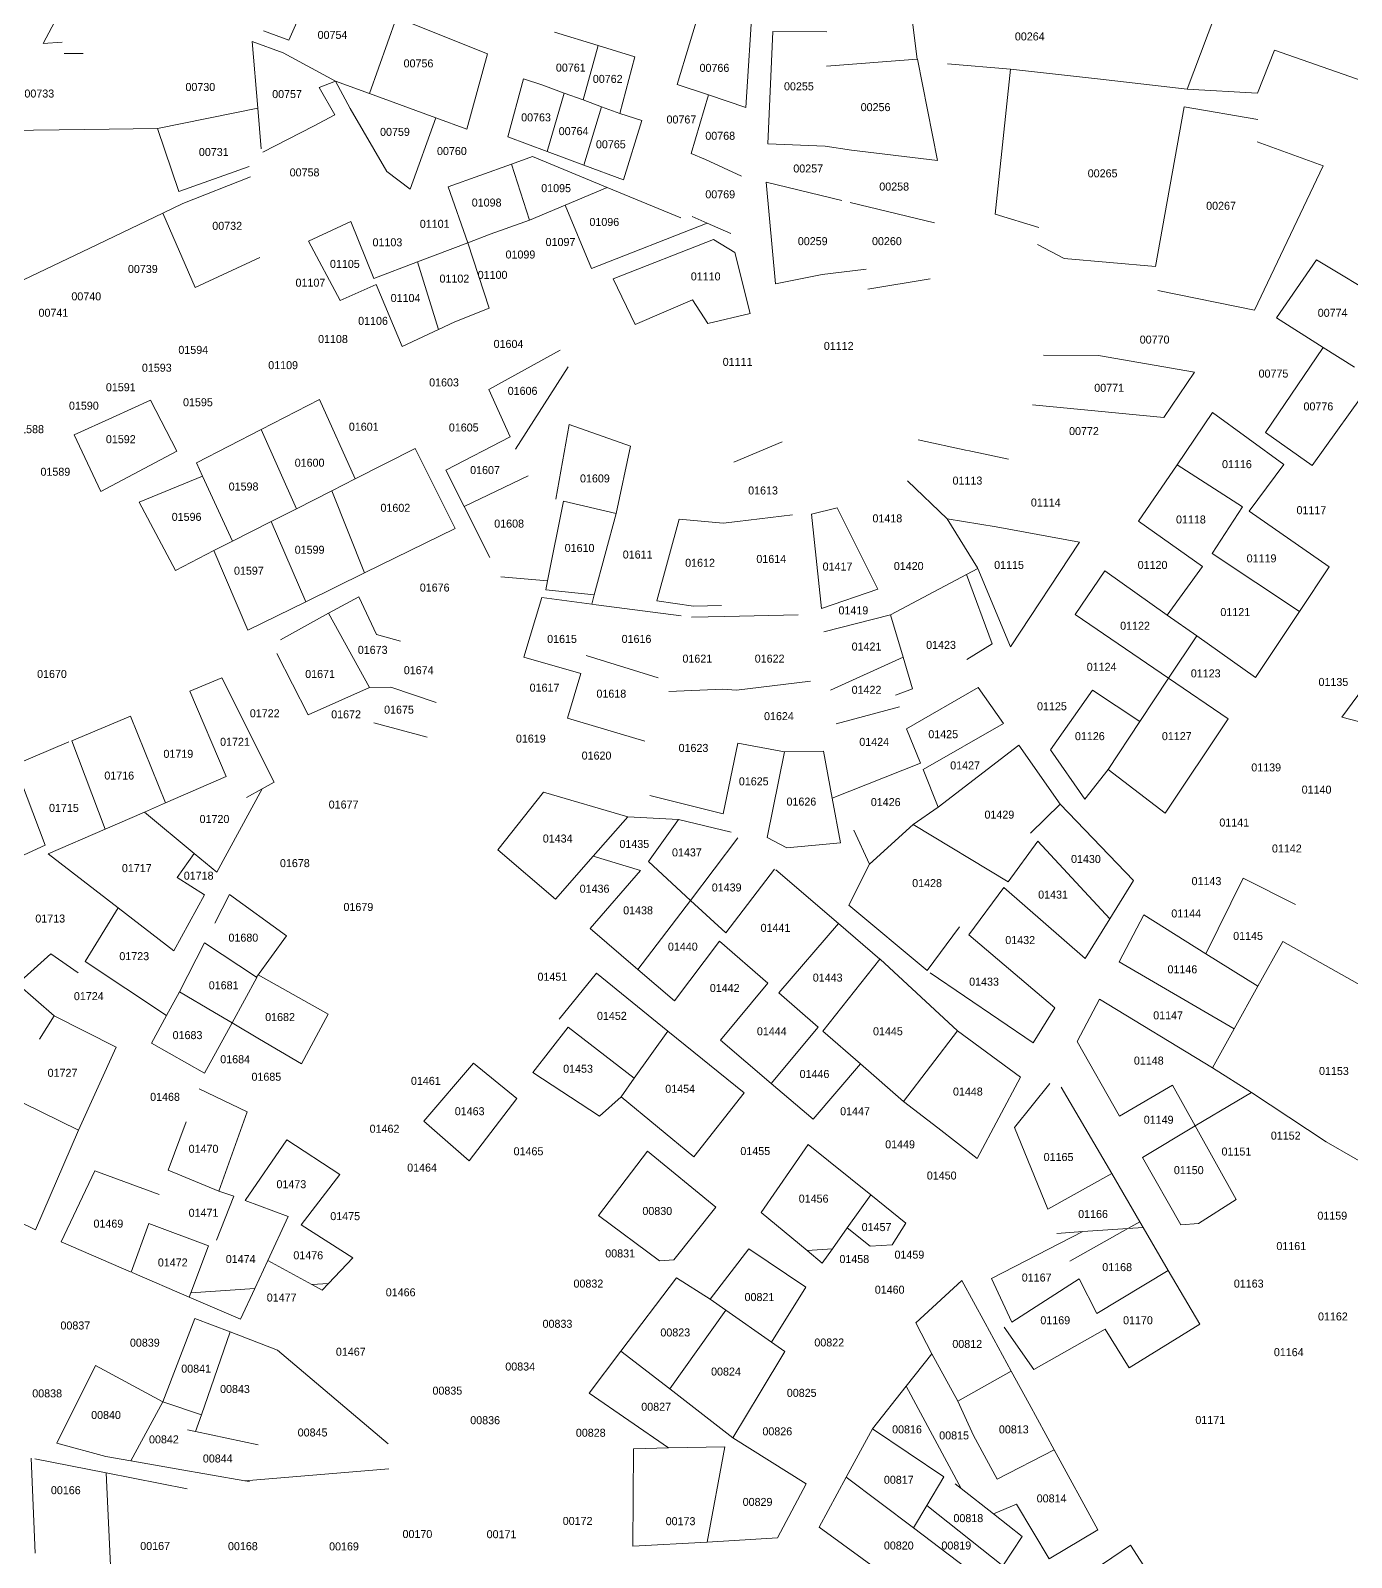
# Model space of a CAD drawing. Header units: metres. Extents: x 245232 to 248406, y 1633796 to 1637634.
# Drawn here: x 247232.2 to 247479.7, y 1636211.5 to 1636497.7 of the extents above; entities that cross this region are included whole.
import ezdxf
from ezdxf.enums import TextEntityAlignment as Align

# ---------------------------------------------------------------- set-up
doc = ezdxf.new("R2010")
doc.units = ezdxf.units.M
doc.header["$MEASUREMENT"] = 0
doc.layers.add('historique_numero_parcelle', color=7, linetype='Continuous')
doc.layers.add('LIMITES_PARCELLES', color=7, linetype='Continuous', lineweight=0, true_color=0xffffff)
doc.styles.add('Style-FANCY', font='FANCY.shx')

msp = doc.modelspace()

# ---------------------------------------------------------------- linework, layer by layer
at = {"layer": 'limites_parcelles'}
for p, q in [((247457.558, 1636509.777), (247448.887, 1636486.685)), ((247285.205, 1636506.289), (247280.585, 1636495.866)), ((247396.467, 1636506.8), (247398.293, 1636492.287)), ((247353.374, 1636487.559), (247357.975, 1636502.8)), ((247367.501, 1636503.813), (247366.218, 1636483.21)), ((247234.553, 1636495.261), (247237.815, 1636501.377)), ((247295.714, 1636485.854), (247300.782, 1636500.082)), ((247300.782, 1636500.082), (247317.826, 1636493.291)), ((247280.585, 1636495.866), (247275.822, 1636497.585)), ((247330.373, 1636497.328), (247338.573, 1636494.83)), ((247371.258, 1636497.467), (247370.335, 1636476.442)), ((247381.398, 1636497.394), (247371.258, 1636497.467)), ((247238.119, 1636495.469), (247234.553, 1636495.261)), ((247242.088, 1636493.352), (247238.516, 1636493.352)), ((247274.776, 1636483.087), (247273.706, 1636495.601)), ((247273.706, 1636495.601), (247279.527, 1636493.484)), ((247279.527, 1636493.484), (247289.316, 1636488.193)), ((247335.706, 1636484.648), (247338.573, 1636494.83)), ((247338.573, 1636494.83), (247345.442, 1636492.738)), ((247465.238, 1636493.959), (247462.063, 1636485.915)), ((247491.352, 1636484.82), (247465.238, 1636493.959)), ((247317.826, 1636493.291), (247313.922, 1636479.197)), ((247345.442, 1636492.738), (247342.63, 1636482.107)), ((247398.293, 1636492.287), (247381.303, 1636490.957)), ((247398.335, 1636492.29), (247398.293, 1636492.287)), ((247402.101, 1636473.278), (247398.335, 1636492.29)), ((247415.787, 1636490.415), (247403.96, 1636491.447)), ((247289.316, 1636488.193), (247286.273, 1636487.002)), ((247292.094, 1636483.033), (247289.316, 1636488.193)), ((247289.316, 1636488.193), (247295.714, 1636485.854)), ((247321.595, 1636477.742), (247324.552, 1636488.597)), ((247324.552, 1636488.597), (247328.21, 1636487.399)), ((247412.93, 1636463.269), (247415.787, 1636490.415)), ((247415.787, 1636490.415), (247432.1, 1636488.577)), ((247432.1, 1636488.577), (247448.887, 1636486.685)), ((247286.273, 1636487.002), (247289.184, 1636481.843)), ((247308.145, 1636481.309), (247295.714, 1636485.854)), ((247328.21, 1636487.399), (247332.163, 1636485.948)), ((247328.998, 1636474.988), (247332.163, 1636485.948)), ((247332.163, 1636485.948), (247335.706, 1636484.648)), ((247359.192, 1636485.589), (247353.374, 1636487.559)), ((247355.997, 1636474.581), (247359.192, 1636485.589)), ((247366.218, 1636483.21), (247359.192, 1636485.589)), ((247462.063, 1636485.915), (247448.887, 1636486.685)), ((247255.986, 1636479.296), (247274.776, 1636483.087)), ((247275.426, 1636475.493), (247274.776, 1636483.087)), ((247298.973, 1636471.259), (247292.094, 1636483.033)), ((247335.706, 1636484.648), (247339.199, 1636483.366)), ((247335.83, 1636472.447), (247339.199, 1636483.366)), ((247339.199, 1636483.366), (247342.63, 1636482.107)), ((247342.63, 1636482.107), (247346.731, 1636480.784)), ((247442.934, 1636453.427), (247448.295, 1636483.379)), ((247448.295, 1636483.379), (247462.11, 1636481.003)), ((247227.933, 1636478.932), (247242.358, 1636479.12)), ((247242.358, 1636479.12), (247255.986, 1636479.296)), ((247255.986, 1636479.296), (247259.971, 1636467.516)), ((247285.215, 1636479.726), (247275.739, 1636474.837)), ((247289.184, 1636481.843), (247285.215, 1636479.726)), ((247308.145, 1636481.309), (247303.339, 1636467.952)), ((247313.922, 1636479.197), (247308.145, 1636481.309)), ((247346.731, 1636480.784), (247343.291, 1636469.672)), ((247328.998, 1636474.988), (247321.595, 1636477.742)), ((247370.335, 1636476.442), (247381.081, 1636475.963)), ((247462.004, 1636476.77), (247474.386, 1636472.325)), ((247322.29, 1636472.629), (247326.226, 1636474.038)), ((247326.226, 1636474.038), (247340.257, 1636468.224)), ((247335.83, 1636472.447), (247328.998, 1636474.988)), ((247358.637, 1636473.508), (247355.997, 1636474.581)), ((247365.419, 1636470.382), (247358.637, 1636473.508)), ((247381.081, 1636475.963), (247386.002, 1636475.248)), ((247386.002, 1636475.248), (247402.101, 1636473.278)), ((247259.971, 1636467.516), (247273.17, 1636472.205)), ((247303.339, 1636467.952), (247298.973, 1636471.259)), ((247310.446, 1636468.389), (247322.29, 1636472.629)), ((247322.29, 1636472.629), (247325.69, 1636462.125)), ((247343.291, 1636469.672), (247335.83, 1636472.447)), ((247474.386, 1636472.325), (247461.475, 1636445.231)), ((247260.748, 1636465.221), (247273.401, 1636470.227)), ((247314.105, 1636457.895), (247310.446, 1636468.389)), ((247332.386, 1636464.929), (247340.257, 1636468.224)), ((247340.257, 1636468.224), (247354.007, 1636462.528)), ((247371.775, 1636450.183), (247370.019, 1636469.254)), ((247370.019, 1636469.254), (247384.161, 1636465.818)), ((247256.996, 1636463.425), (247260.748, 1636465.221)), ((247332.386, 1636464.929), (247325.69, 1636462.125)), ((247337.287, 1636453.073), (247332.386, 1636464.929)), ((247385.725, 1636465.438), (247401.522, 1636461.6)), ((247256.996, 1636463.425), (247243.343, 1636456.888)), ((247263.043, 1636449.465), (247256.996, 1636463.425)), ((247284.294, 1636458.169), (247292.227, 1636461.867)), ((247292.227, 1636461.867), (247296.518, 1636451.155)), ((247325.69, 1636462.125), (247318.308, 1636459.506)), ((247358.994, 1636461.541), (247356.124, 1636462.793)), ((247421.105, 1636460.729), (247412.93, 1636463.269)), ((247318.308, 1636459.506), (247314.105, 1636457.895)), ((247358.994, 1636461.541), (247337.287, 1636453.073)), ((247363.4, 1636459.618), (247358.994, 1636461.541)), ((247243.343, 1636456.888), (247230.903, 1636450.933)), ((247290.207, 1636447.069), (247284.294, 1636458.169)), ((247304.703, 1636454.291), (247314.105, 1636457.895)), ((247314.105, 1636457.895), (247318.151, 1636445.608)), ((247341.373, 1636451.141), (247360.172, 1636458.506)), ((247360.172, 1636458.506), (247364.14, 1636456.072)), ((247420.867, 1636457.554), (247425.868, 1636454.935)), ((247275.161, 1636455.12), (247263.043, 1636449.465)), ((247296.518, 1636451.155), (247304.703, 1636454.291)), ((247304.703, 1636454.291), (247308.617, 1636441.645)), ((247364.14, 1636456.072), (247367.011, 1636444.591)), ((247425.868, 1636454.935), (247442.934, 1636453.427)), ((247465.595, 1636443.828), (247473.104, 1636454.687)), ((247473.104, 1636454.687), (247488.104, 1636445.616)), ((247345.461, 1636442.579), (247341.373, 1636451.141)), ((247380.492, 1636451.932), (247371.775, 1636450.183)), ((247386.171, 1636452.625), (247380.492, 1636451.932)), ((247388.78, 1636452.944), (247386.171, 1636452.625)), ((247400.732, 1636451.138), (247389.09, 1636449.188)), ((247296.956, 1636450.06), (247290.207, 1636447.069)), ((247301.848, 1636438.463), (247296.956, 1636450.06)), ((247461.475, 1636445.231), (247443.377, 1636448.935)), ((247318.151, 1636445.608), (247311.674, 1636443.081)), ((247356.203, 1636447.182), (247345.461, 1636442.579)), ((247359.113, 1636442.737), (247356.203, 1636447.182)), ((247311.674, 1636443.081), (247308.617, 1636441.645)), ((247367.011, 1636444.591), (247359.113, 1636442.737)), ((247474.386, 1636438.258), (247465.595, 1636443.828)), ((247308.617, 1636441.645), (247301.848, 1636438.463)), ((247318.061, 1636430.361), (247331.429, 1636437.749)), ((247421.979, 1636436.837), (247432.297, 1636436.758)), ((247432.297, 1636436.758), (247450.254, 1636433.605)), ((247463.585, 1636422.346), (247474.386, 1636438.258)), ((247480.24, 1636434.549), (247474.386, 1636438.258)), ((247332.92, 1636434.641), (247323.077, 1636419.189)), ((247450.254, 1636433.605), (247444.487, 1636425.113)), ((247322.045, 1636421.488), (247318.061, 1636430.361)), ((247483.851, 1636432.239), (247472.317, 1636416.144)), ((247247.558, 1636425.144), (247254.658, 1636428.35)), ((247254.658, 1636428.35), (247259.636, 1636418.809)), ((247275.396, 1636422.879), (247286.352, 1636428.532)), ((247286.352, 1636428.532), (247292.996, 1636413.609)), ((247444.487, 1636425.113), (247419.923, 1636427.502)), ((247240.353, 1636421.89), (247247.558, 1636425.144)), ((247446.982, 1636416.273), (247453.649, 1636426.082)), ((247453.649, 1636426.082), (247466.991, 1636416.289)), ((247245.38, 1636411.253), (247240.353, 1636421.89)), ((247263.299, 1636416.638), (247275.396, 1636422.879)), ((247275.396, 1636422.879), (247282.008, 1636408.038)), ((247330.591, 1636409.823), (247333.131, 1636423.793)), ((247333.131, 1636423.793), (247344.614, 1636419.771)), ((247472.317, 1636416.144), (247463.585, 1636422.346)), ((247292.996, 1636413.609), (247304.286, 1636419.334)), ((247304.286, 1636419.334), (247311.779, 1636404.32)), ((247310.015, 1636415.248), (247322.045, 1636421.488)), ((247344.614, 1636419.771), (247341.915, 1636407.124)), ((247363.929, 1636416.755), (247372.99, 1636420.564)), ((247398.483, 1636420.923), (247407.696, 1636418.944)), ((247407.777, 1636418.926), (247415.405, 1636417.288)), ((247259.636, 1636418.809), (247245.38, 1636411.253)), ((247264.438, 1636414.154), (247263.299, 1636416.638)), ((247439.796, 1636405.7), (247446.982, 1636416.273)), ((247459.247, 1636408.385), (247446.982, 1636416.273)), ((247466.991, 1636416.289), (247460.528, 1636407.561)), ((247252.562, 1636409.251), (247264.438, 1636414.154)), ((247270.027, 1636401.962), (247264.438, 1636414.154)), ((247288.626, 1636411.393), (247292.996, 1636413.609)), ((247313.455, 1636408.415), (247310.015, 1636415.248)), ((247313.455, 1636408.415), (247325.452, 1636414.167)), ((247403.907, 1636406.106), (247396.49, 1636413.264)), ((247282.008, 1636408.038), (247288.626, 1636411.393)), ((247288.626, 1636411.393), (247294.789, 1636395.987)), ((247259.392, 1636396.435), (247252.562, 1636409.251)), ((247282.008, 1636408.038), (247277.285, 1636405.643)), ((247318.262, 1636398.869), (247313.455, 1636408.415)), ((247329.057, 1636394.521), (247332.02, 1636409.453)), ((247332.02, 1636409.453), (247341.915, 1636407.124)), ((247378.507, 1636407.032), (247383.334, 1636408.202)), ((247383.334, 1636408.202), (247387.915, 1636398.975)), ((247453.537, 1636399.617), (247459.247, 1636408.385)), ((247460.528, 1636407.561), (247475.477, 1636397.11)), ((247277.285, 1636405.643), (247270.027, 1636401.962)), ((247277.285, 1636405.643), (247283.773, 1636390.584)), ((247341.915, 1636407.124), (247337.819, 1636391.859)), ((247349.535, 1636390.773), (247353.725, 1636406.065)), ((247353.725, 1636406.065), (247361.971, 1636405.325)), ((247361.971, 1636405.325), (247364.636, 1636405.641)), ((247364.636, 1636405.641), (247374.968, 1636406.868)), ((247380.376, 1636389.32), (247378.507, 1636407.032)), ((247409.596, 1636396.978), (247403.907, 1636406.106)), ((247403.907, 1636406.106), (247403.907, 1636406.106)), ((247403.907, 1636406.106), (247413.095, 1636404.631)), ((247413.095, 1636404.631), (247428.73, 1636401.746)), ((247451.754, 1636397.171), (247439.796, 1636405.7)), ((247266.535, 1636400.192), (247270.027, 1636401.962)), ((247311.779, 1636404.32), (247294.789, 1636395.987)), ((247428.73, 1636401.746), (247415.814, 1636382.161)), ((247266.535, 1636400.192), (247259.392, 1636396.435)), ((247272.938, 1636385.27), (247266.535, 1636400.192)), ((247387.915, 1636398.975), (247390.92, 1636392.924)), ((247469.923, 1636388.754), (247453.537, 1636399.617)), ((247407.56, 1636395.716), (247409.657, 1636396.833)), ((247409.657, 1636396.833), (247409.596, 1636396.978)), ((247415.814, 1636382.161), (247409.657, 1636396.833)), ((247427.919, 1636388.227), (247433.465, 1636396.387)), ((247433.465, 1636396.387), (247445.145, 1636388.102)), ((247445.145, 1636388.102), (247451.754, 1636397.171)), ((247475.477, 1636397.11), (247469.923, 1636388.754)), ((247294.789, 1636395.987), (247283.773, 1636390.584)), ((247329.057, 1636394.521), (247320.325, 1636395.271)), ((247328.724, 1636392.84), (247329.057, 1636394.521)), ((247393.305, 1636388.121), (247407.56, 1636395.716)), ((247407.56, 1636395.716), (247412.374, 1636382.69)), ((247283.773, 1636390.584), (247272.938, 1636385.27)), ((247288.041, 1636388.424), (247293.682, 1636391.54)), ((247293.682, 1636391.54), (247297.016, 1636384.476)), ((247324.619, 1636380.225), (247327.979, 1636391.383)), ((247327.979, 1636391.383), (247337.359, 1636390.144)), ((247337.819, 1636391.859), (247328.724, 1636392.84)), ((247337.819, 1636391.859), (247337.359, 1636390.144)), ((247356.415, 1636389.768), (247349.535, 1636390.773)), ((247390.92, 1636392.924), (247380.376, 1636389.32)), ((247279.06, 1636383.462), (247288.041, 1636388.424)), ((247288.041, 1636388.424), (247295.726, 1636374.521)), ((247337.359, 1636390.144), (247338.189, 1636390.035)), ((247338.189, 1636390.035), (247354.085, 1636387.935)), ((247356.025, 1636387.679), (247362.296, 1636387.816)), ((247361.653, 1636389.873), (247356.415, 1636389.768)), ((247362.296, 1636387.816), (247375.994, 1636388.114)), ((247380.838, 1636384.938), (247393.305, 1636388.121)), ((247395.657, 1636380.221), (247393.305, 1636388.121)), ((247445.407, 1636376.25), (247427.919, 1636388.227)), ((247450.666, 1636384.185), (247445.145, 1636388.102)), ((247469.923, 1636388.754), (247461.688, 1636376.367)), ((247477.869, 1636368.935), (247490.723, 1636386.535)), ((247297.016, 1636384.476), (247301.531, 1636383.228)), ((247412.374, 1636382.69), (247407.612, 1636379.78)), ((247450.666, 1636384.185), (247445.407, 1636376.25)), ((247461.688, 1636376.367), (247450.666, 1636384.185)), ((247284.233, 1636369.368), (247278.362, 1636380.904)), ((247335.284, 1636377.153), (247324.619, 1636380.225)), ((247336.287, 1636380.527), (247349.781, 1636376.32)), ((247395.657, 1636380.221), (247382.093, 1636373.998)), ((247397.432, 1636374.257), (247395.657, 1636380.221)), ((247262.046, 1636373.824), (247268.047, 1636376.342)), ((247268.047, 1636376.342), (247277.855, 1636356.768)), ((247332.794, 1636368.776), (247335.284, 1636377.153)), ((247440.025, 1636368.128), (247445.407, 1636376.25)), ((247445.407, 1636376.25), (247456.541, 1636368.624)), ((247268.882, 1636357.834), (247262.046, 1636373.824)), ((247295.726, 1636374.521), (247284.233, 1636369.368)), ((247295.726, 1636374.521), (247299.695, 1636374.587)), ((247299.695, 1636374.587), (247308.203, 1636371.705)), ((247351.765, 1636373.78), (247361.925, 1636374.177)), ((247361.925, 1636374.177), (247364.465, 1636374.019)), ((247364.465, 1636374.019), (247378.299, 1636375.706)), ((247394.257, 1636373.092), (247397.432, 1636374.257)), ((247396.294, 1636366.795), (247409.728, 1636374.488)), ((247409.728, 1636374.488), (247414.458, 1636367.76)), ((247423.256, 1636362.827), (247431.131, 1636374.036)), ((247431.131, 1636374.036), (247440.025, 1636368.128)), ((247383.133, 1636367.729), (247394.967, 1636370.897)), ((247239.92, 1636364.537), (247250.954, 1636369.168)), ((247250.954, 1636369.168), (247257.487, 1636352.886)), ((247306.541, 1636365.188), (247296.539, 1636367.886)), ((247347.286, 1636364.434), (247332.794, 1636368.776)), ((247414.458, 1636367.76), (247399.402, 1636359.129)), ((247434.07, 1636359.142), (247440.025, 1636368.128)), ((247456.541, 1636368.624), (247444.786, 1636350.94)), ((247489.209, 1636366.048), (247477.869, 1636368.935)), ((247246.213, 1636347.991), (247239.92, 1636364.537)), ((247398.9, 1636360.367), (247396.294, 1636366.795)), ((247229.298, 1636360.039), (247239.389, 1636364.315)), ((247364.703, 1636364.097), (247361.971, 1636350.808)), ((247373.434, 1636362.43), (247364.703, 1636364.097)), ((247370.173, 1636346.433), (247373.434, 1636362.43)), ((247373.434, 1636362.43), (247380.739, 1636362.569)), ((247380.739, 1636362.569), (247382.368, 1636353.799)), ((247402.248, 1636352.111), (247417.324, 1636363.684)), ((247417.324, 1636363.684), (247425.074, 1636352.66)), ((247429.704, 1636353.586), (247423.256, 1636362.827)), ((247234.926, 1636344.977), (247229.298, 1636360.039)), ((247382.368, 1636353.799), (247398.9, 1636360.367)), ((247399.402, 1636359.129), (247402.248, 1636352.111)), ((247434.07, 1636359.142), (247429.704, 1636353.586)), ((247444.786, 1636350.94), (247434.07, 1636359.142)), ((247257.487, 1636352.886), (247268.882, 1636357.834)), ((247277.855, 1636356.768), (247275.577, 1636355.521)), ((247275.577, 1636355.521), (247267.096, 1636339.911)), ((247275.577, 1636355.521), (247272.647, 1636353.916)), ((247319.743, 1636344.087), (247328.327, 1636354.873)), ((247328.327, 1636354.873), (247344.085, 1636350.305)), ((247361.971, 1636350.808), (247348.213, 1636354.247)), ((247382.368, 1636353.799), (247383.931, 1636345.384)), ((247246.213, 1636347.991), (247253.547, 1636351.175)), ((247253.547, 1636351.175), (247257.487, 1636352.886)), ((247262.877, 1636343.419), (247253.547, 1636351.175)), ((247344.085, 1636350.305), (247337.622, 1636342.896)), ((247344.085, 1636350.305), (247353.61, 1636349.776)), ((247397.564, 1636348.857), (247402.248, 1636352.111)), ((247419.551, 1636347.19), (247425.074, 1636352.66)), ((247425.074, 1636352.66), (247438.833, 1636338.372)), ((247235.533, 1636343.353), (247246.213, 1636347.991)), ((247347.968, 1636341.925), (247353.61, 1636349.776)), ((247353.61, 1636349.776), (247363.466, 1636347.395)), ((247389.355, 1636341.415), (247386.445, 1636347.765)), ((247389.355, 1636341.415), (247397.564, 1636348.857)), ((247397.564, 1636348.857), (247415.342, 1636338.115)), ((247223.958, 1636339.914), (247234.926, 1636344.977)), ((247364.737, 1636346.315), (247355.861, 1636334.622)), ((247373.877, 1636344.458), (247370.173, 1636346.433)), ((247383.931, 1636345.384), (247373.877, 1636344.458)), ((247415.342, 1636338.115), (247420.898, 1636345.734)), ((247420.898, 1636345.734), (247434.381, 1636331.162)), ((247248.654, 1636333.203), (247235.533, 1636343.353)), ((247262.877, 1636343.419), (247259.668, 1636338.893)), ((247267.096, 1636339.911), (247262.877, 1636343.419)), ((247330.581, 1636334.824), (247319.743, 1636344.087)), ((247337.622, 1636342.896), (247330.581, 1636334.824)), ((247346.463, 1636340.191), (247337.622, 1636342.896)), ((247355.861, 1636334.622), (247347.968, 1636341.925)), ((247259.668, 1636338.893), (247264.772, 1636335.634)), ((247337.024, 1636329.316), (247346.463, 1636340.191)), ((247362.471, 1636328.506), (247371.589, 1636340.497)), ((247371.8, 1636340.317), (247383.549, 1636330.275)), ((247385.519, 1636333.742), (247389.355, 1636341.415)), ((247414.551, 1636337.03), (247407.963, 1636328.14)), ((247429.789, 1636323.724), (247414.551, 1636337.03)), ((247438.833, 1636338.372), (247434.381, 1636331.162)), ((247452.389, 1636324.628), (247459.353, 1636338.766)), ((247459.353, 1636338.766), (247469.207, 1636333.822)), ((247248.654, 1636333.203), (247242.469, 1636323.145)), ((247259.073, 1636325.143), (247248.654, 1636333.203)), ((247264.772, 1636335.634), (247259.073, 1636325.143)), ((247266.735, 1636330.362), (247269.492, 1636335.718)), ((247269.492, 1636335.718), (247280.184, 1636327.97)), ((247355.861, 1636334.622), (247346.006, 1636321.64)), ((247355.861, 1636334.622), (247362.471, 1636328.506)), ((247400.206, 1636321.482), (247385.519, 1636333.742)), ((247372.391, 1636317.299), (247383.549, 1636330.275)), ((247383.549, 1636330.275), (247391.333, 1636323.622)), ((247434.381, 1636331.162), (247429.789, 1636323.724)), ((247436.13, 1636323.099), (247440.79, 1636331.917)), ((247440.79, 1636331.917), (247452.389, 1636324.628)), ((247280.184, 1636327.97), (247274.53, 1636320.195)), ((247346.006, 1636321.64), (247337.024, 1636329.316)), ((247406.216, 1636329.648), (247400.206, 1636321.482)), ((247407.963, 1636328.14), (247424.066, 1636314.455)), ((247235.993, 1636324.621), (247229.79, 1636318.953)), ((247241.154, 1636321.005), (247235.993, 1636324.621)), ((247260.113, 1636317.493), (247264.824, 1636326.649)), ((247264.824, 1636326.649), (247274.53, 1636320.195)), ((247361.303, 1636326.97), (247352.821, 1636315.814)), ((247370.314, 1636319.111), (247361.303, 1636326.97)), ((247462.133, 1636318.506), (247452.389, 1636324.628)), ((247466.825, 1636326.916), (247462.133, 1636318.506)), ((247506.196, 1636304.691), (247466.825, 1636326.916)), ((247242.469, 1636323.145), (247257.682, 1636313.044)), ((247352.821, 1636315.814), (247346.006, 1636321.64)), ((247391.333, 1636323.622), (247380.63, 1636310.113)), ((247391.379, 1636323.582), (247405.865, 1636310.155)), ((247457.685, 1636310.531), (247436.13, 1636323.099)), ((247229.79, 1636318.953), (247236.664, 1636312.959)), ((247269.957, 1636311.67), (247274.589, 1636320.156)), ((247274.589, 1636320.156), (247274.53, 1636320.195)), ((247274.857, 1636320.645), (247287.954, 1636313.263)), ((247331.223, 1636312.356), (247338.231, 1636320.957)), ((247338.231, 1636320.957), (247351.582, 1636310.127)), ((247361.474, 1636308.418), (247370.314, 1636319.111)), ((247420.047, 1636307.945), (247400.732, 1636321.042)), ((247257.682, 1636313.044), (247260.113, 1636317.493)), ((247260.113, 1636317.493), (247266.683, 1636313.607)), ((247379.759, 1636310.873), (247372.391, 1636317.299)), ((247428.249, 1636308.183), (247432.429, 1636316.093)), ((247432.429, 1636316.093), (247453.603, 1636303.216)), ((247457.685, 1636310.531), (247462.133, 1636318.506)), ((247254.854, 1636307.866), (247257.682, 1636313.044)), ((247266.683, 1636313.607), (247269.957, 1636311.67)), ((247287.954, 1636313.263), (247282.939, 1636303.991)), ((247424.066, 1636314.455), (247420.047, 1636307.945)), ((247233.914, 1636308.575), (247236.664, 1636312.959)), ((247236.664, 1636312.959), (247248.253, 1636307.085)), ((247269.957, 1636311.67), (247264.801, 1636302.226)), ((247275.117, 1636308.618), (247269.957, 1636311.67)), ((247326.292, 1636302.349), (247332.906, 1636310.882)), ((247332.906, 1636310.882), (247345.314, 1636301.289)), ((247370.955, 1636300.314), (247379.759, 1636310.873)), ((247395.726, 1636296.946), (247405.865, 1636310.155)), ((247405.865, 1636310.155), (247417.639, 1636301.489)), ((247457.685, 1636310.531), (247453.603, 1636303.216)), ((247264.801, 1636302.226), (247254.854, 1636307.866)), ((247282.939, 1636303.991), (247275.117, 1636308.618)), ((247345.314, 1636301.289), (247351.582, 1636310.126)), ((247351.582, 1636310.127), (247351.582, 1636310.126)), ((247351.582, 1636310.126), (247365.901, 1636298.569)), ((247370.955, 1636300.314), (247361.474, 1636308.418)), ((247380.63, 1636310.113), (247387.677, 1636303.967)), ((247436.187, 1636294.144), (247428.249, 1636308.183)), ((247248.253, 1636307.085), (247241.188, 1636291.528)), ((247305.876, 1636293.21), (247315.206, 1636304.113)), ((247315.206, 1636304.113), (247323.324, 1636297.51)), ((247338.793, 1636294.147), (247326.292, 1636302.349)), ((247387.677, 1636303.967), (247378.816, 1636293.595)), ((247395.726, 1636296.946), (247387.677, 1636303.967)), ((247460.906, 1636298.612), (247453.603, 1636303.216)), ((247263.814, 1636299.31), (247272.793, 1636294.985)), ((247342.828, 1636297.785), (247345.314, 1636301.289)), ((247378.816, 1636293.595), (247370.955, 1636300.314)), ((247417.639, 1636301.489), (247409.545, 1636286.263)), ((247416.554, 1636292.032), (247423.182, 1636300.286)), ((247425.299, 1636299.624), (247434.74, 1636283.44)), ((247446.142, 1636299.962), (247436.187, 1636294.144)), ((247450.393, 1636292.336), (247446.142, 1636299.962)), ((247241.188, 1636291.528), (247227.45, 1636298.273)), ((247323.324, 1636297.51), (247314.359, 1636285.804)), ((247342.828, 1636297.785), (247338.793, 1636294.147)), ((247356.462, 1636286.522), (247342.828, 1636297.785)), ((247365.901, 1636298.569), (247356.462, 1636286.522)), ((247402.165, 1636291.968), (247395.726, 1636296.946)), ((247458.171, 1636296.98), (247450.393, 1636292.336)), ((247460.906, 1636298.612), (247458.171, 1636296.98)), ((247460.906, 1636298.612), (247474.922, 1636289.371)), ((247257.994, 1636284.036), (247261.35, 1636293.133)), ((247272.793, 1636294.985), (247267.462, 1636280.119)), ((247314.359, 1636285.804), (247305.876, 1636293.21)), ((247241.188, 1636291.528), (247233.149, 1636272.876)), ((247409.545, 1636286.263), (247402.165, 1636291.968)), ((247422.785, 1636276.738), (247416.554, 1636292.032)), ((247450.393, 1636292.336), (247440.537, 1636286.451)), ((247458.078, 1636278.547), (247450.393, 1636292.336)), ((247272.43, 1636278.375), (247280.201, 1636289.76)), ((247280.201, 1636289.76), (247290.123, 1636283.211)), ((247347.802, 1636287.603), (247338.595, 1636275.538)), ((247360.608, 1636277.126), (247347.802, 1636287.603)), ((247369.081, 1636276.098), (247377.914, 1636288.874)), ((247377.914, 1636288.874), (247389.637, 1636279.413)), ((247474.922, 1636289.371), (247491.428, 1636279.849)), ((247440.537, 1636286.451), (247447.695, 1636273.791)), ((247237.934, 1636270.643), (247244.284, 1636283.939)), ((247244.284, 1636283.939), (247256.323, 1636279.507)), ((247267.462, 1636280.119), (247257.994, 1636284.036)), ((247290.123, 1636283.211), (247282.879, 1636273.82)), ((247434.74, 1636283.44), (247422.785, 1636276.738)), ((247440.027, 1636274.375), (247434.74, 1636283.44)), ((247233.149, 1636272.876), (247216.582, 1636280.952)), ((247270.319, 1636279.166), (247267.06, 1636270.927)), ((247267.462, 1636280.119), (247270.319, 1636279.166)), ((247389.637, 1636279.413), (247385.22, 1636273.227)), ((247396.193, 1636274.121), (247389.637, 1636279.413)), ((247280.479, 1636275.356), (247272.43, 1636278.375)), ((247352.694, 1636267.257), (247360.608, 1636277.126)), ((247377.701, 1636268.976), (247369.081, 1636276.098)), ((247451.035, 1636274.021), (247458.078, 1636278.547)), ((247254.364, 1636274.069), (247251.081, 1636264.953)), ((247265.546, 1636269.895), (247254.364, 1636274.069)), ((247276.669, 1636267.101), (247280.479, 1636275.356)), ((247282.879, 1636273.82), (247292.602, 1636267.598)), ((247338.595, 1636275.538), (247350.036, 1636267.074)), ((247385.22, 1636273.227), (247382.416, 1636269.301)), ((247385.22, 1636273.227), (247389.506, 1636269.789)), ((247393.634, 1636270.073), (247396.193, 1636274.121)), ((247426.927, 1636266.979), (247437.786, 1636273.11)), ((247429.366, 1636272.531), (247437.786, 1636273.11)), ((247437.786, 1636273.11), (247440.027, 1636274.375)), ((247437.786, 1636273.11), (247440.65, 1636273.307)), ((247440.027, 1636274.375), (247440.65, 1636273.307)), ((247440.65, 1636273.307), (247445.342, 1636265.265)), ((247447.695, 1636273.791), (247451.035, 1636274.021)), ((247251.081, 1636264.953), (247237.934, 1636270.643)), ((247412.202, 1636263.773), (247429.366, 1636272.531)), ((247424.489, 1636272.195), (247429.366, 1636272.531)), ((247262.22, 1636261.033), (247265.546, 1636269.895)), ((247292.602, 1636267.598), (247288.019, 1636262.808)), ((247350.036, 1636267.074), (247352.694, 1636267.257)), ((247359.55, 1636259.875), (247366.747, 1636269.294)), ((247366.747, 1636269.294), (247377.418, 1636262.12)), ((247377.701, 1636268.976), (247382.416, 1636269.301)), ((247380.521, 1636266.647), (247377.701, 1636268.976)), ((247382.416, 1636269.301), (247380.521, 1636266.647)), ((247382.416, 1636269.301), (247382.416, 1636269.301)), ((247389.506, 1636269.789), (247393.634, 1636270.073)), ((247261.934, 1636260.271), (247251.229, 1636264.889)), ((247276.669, 1636267.101), (247274.236, 1636261.86)), ((247284.92, 1636262.595), (247276.669, 1636267.101)), ((247445.342, 1636265.265), (247431.978, 1636257.198)), ((247445.342, 1636265.265), (247451.228, 1636255.174)), ((247262.22, 1636261.033), (247274.236, 1636261.86)), ((247274.236, 1636261.86), (247271.569, 1636256.115)), ((247284.92, 1636262.595), (247288.019, 1636262.808)), ((247286.821, 1636261.556), (247284.92, 1636262.595)), ((247288.019, 1636262.808), (247286.821, 1636261.556)), ((247288.019, 1636262.808), (247288.019, 1636262.808)), ((247342.807, 1636250.129), (247353.2, 1636263.896)), ((247353.2, 1636263.896), (247359.55, 1636259.875)), ((247377.418, 1636262.12), (247371.022, 1636251.837)), ((247398.073, 1636255.43), (247406.646, 1636263.367)), ((247406.646, 1636263.367), (247411.02, 1636255.349)), ((247416.039, 1636255.571), (247412.202, 1636263.773)), ((247428.642, 1636263.657), (247416.039, 1636255.571)), ((247431.978, 1636257.198), (247428.642, 1636263.657)), ((247261.934, 1636260.271), (247262.22, 1636261.033)), ((247271.569, 1636256.115), (247261.934, 1636260.271)), ((247362.474, 1636257.826), (247359.55, 1636259.875)), ((247256.978, 1636240.643), (247263.009, 1636256.236)), ((247263.009, 1636256.236), (247269.591, 1636253.726)), ((247351.956, 1636243.036), (247362.474, 1636257.826)), ((247371.022, 1636251.837), (247362.474, 1636257.826)), ((247264.208, 1636238.187), (247269.591, 1636253.726)), ((247269.591, 1636253.726), (247278.481, 1636250.337)), ((247401.037, 1636249.609), (247398.073, 1636255.43)), ((247411.02, 1636255.349), (247415.909, 1636246.389)), ((247420.14, 1636246.707), (247414.583, 1636254.645)), ((247433.501, 1636254.248), (247420.14, 1636246.707)), ((247437.999, 1636246.972), (247433.501, 1636254.248)), ((247451.228, 1636255.174), (247437.999, 1636246.972)), ((247278.481, 1636250.337), (247299.185, 1636232.742)), ((247336.879, 1636242.277), (247342.807, 1636250.129)), ((247342.807, 1636250.129), (247351.956, 1636243.036)), ((247373.544, 1636250.07), (247368.91, 1636242.362)), ((247371.022, 1636251.837), (247373.544, 1636250.07)), ((247237.118, 1636232.862), (247244.384, 1636247.416)), ((247244.384, 1636247.416), (247256.978, 1636240.643)), ((247396.242, 1636243.535), (247401.037, 1636249.609)), ((247405.899, 1636240.748), (247401.037, 1636249.609)), ((247415.909, 1636246.389), (247405.899, 1636240.748)), ((247415.909, 1636246.389), (247419.257, 1636240.252)), ((247351.736, 1636231.976), (247336.879, 1636242.277)), ((247351.956, 1636243.036), (247351.956, 1636243.036)), ((247351.956, 1636243.036), (247363.797, 1636233.856)), ((247368.91, 1636242.362), (247363.797, 1636233.856)), ((247389.924, 1636235.533), (247396.242, 1636243.535)), ((247396.242, 1636243.535), (247406.534, 1636224.394)), ((247256.978, 1636240.643), (247251.003, 1636229.546)), ((247256.978, 1636240.643), (247264.208, 1636238.187)), ((247408.836, 1636234.318), (247405.899, 1636240.748)), ((247419.257, 1636240.252), (247423.953, 1636231.644)), ((247263.126, 1636235.062), (247264.208, 1636238.187)), ((247261.615, 1636235.387), (247263.126, 1636235.062)), ((247263.126, 1636235.062), (247274.876, 1636232.537)), ((247363.797, 1636233.856), (247377.528, 1636225.241)), ((247385.032, 1636226.503), (247389.924, 1636235.533)), ((247389.924, 1636235.533), (247403.279, 1636226.539)), ((247413.281, 1636226.143), (247408.836, 1636234.318)), ((247233.066, 1636212.236), (247232.323, 1636230.036)), ((247246.335, 1636230.36), (247237.118, 1636232.862)), ((247251.003, 1636229.546), (247246.335, 1636230.36)), ((247345.008, 1636213.542), (247345.141, 1636231.843)), ((247345.141, 1636231.843), (247351.736, 1636231.976)), ((247362.289, 1636232.189), (247351.736, 1636231.976)), ((247358.995, 1636214.349), (247362.289, 1636232.189)), ((247413.281, 1636226.143), (247423.953, 1636231.644)), ((247423.953, 1636231.644), (247432.155, 1636216.609)), ((247232.986, 1636229.937), (247246.363, 1636227.299)), ((247246.363, 1636227.299), (247247.344, 1636207.248)), ((247246.363, 1636227.299), (247261.561, 1636224.301)), ((247259.491, 1636228.065), (247251.003, 1636229.546)), ((247272.35, 1636225.822), (247259.491, 1636228.065)), ((247299.317, 1636228.045), (247272.35, 1636225.822)), ((247273.256, 1636225.664), (247272.35, 1636225.822)), ((247377.528, 1636225.241), (247372.144, 1636215.107)), ((247379.967, 1636217.155), (247385.032, 1636226.503)), ((247385.032, 1636226.503), (247397.625, 1636216.981)), ((247403.279, 1636226.539), (247400.126, 1636221.21)), ((247406.534, 1636224.394), (247405.423, 1636225.269)), ((247412.613, 1636219.608), (247406.534, 1636224.394)), ((247413.281, 1636226.143), (247413.281, 1636226.143)), ((247416.932, 1636221.459), (247412.613, 1636219.608)), ((247423.05, 1636211.191), (247416.932, 1636221.459)), ((247400.126, 1636221.21), (247397.625, 1636216.981)), ((247414.368, 1636209.899), (247400.126, 1636221.21)), ((247412.613, 1636219.608), (247417.948, 1636215.407)), ((247392.363, 1636208.087), (247379.967, 1636217.155)), ((247397.625, 1636216.981), (247410.879, 1636206.958)), ((247432.155, 1636216.609), (247423.05, 1636211.191)), ((247358.995, 1636214.349), (247345.008, 1636213.542)), ((247372.144, 1636215.107), (247358.995, 1636214.349)), ((247417.948, 1636215.407), (247414.368, 1636209.899)), ((247424.753, 1636204.635), (247438.272, 1636213.779)), ((247438.272, 1636213.779), (247447.266, 1636199.764))]:
    msp.add_line(p, q, dxfattribs=at)

# ---------------------------------------------------------------- texts
at = {"layer": 'historique_numero_parcelle', "style": 'Style-FANCY'}
for s, p in [('00754', (247288.779, 1636496.841)), ('00264', (247419.396, 1636496.559)), ('00756', (247304.888, 1636491.502)), ('00761', (247333.414, 1636490.71)), ('00766', (247360.326, 1636490.666)), ('00730', (247264.019, 1636487.081)), ('00762', (247340.333, 1636488.598)), ('00255', (247376.148, 1636487.203)), ('00733', (247233.854, 1636485.849)), ('00757', (247280.263, 1636485.753)), ('00763', (247326.906, 1636481.382)), ('00256', (247390.512, 1636483.302)), ('00759', (247300.476, 1636478.669)), ('00764', (247333.942, 1636478.801)), ('00767', (247354.14, 1636480.986)), ('00765', (247340.919, 1636476.337)), ('00768', (247361.41, 1636477.935)), ('00731', (247266.533, 1636474.889)), ('00760', (247311.146, 1636475.075)), ('00758', (247283.546, 1636471.071)), ('00257', (247377.892, 1636471.803)), ('00265', (247433.043, 1636470.892)), ('01095', (247330.667, 1636468.117)), ('00769', (247361.41, 1636466.964)), ('00258', (247394.001, 1636468.415)), ('01098', (247317.651, 1636465.418)), ('00267', (247455.231, 1636464.815)), ('01101', (247307.918, 1636461.429)), ('01096', (247339.696, 1636461.781)), ('00732', (247269.047, 1636461.055)), ('01103', (247299.065, 1636457.968)), ('01099', (247323.983, 1636455.68)), ('01097', (247331.488, 1636458.026)), ('00259', (247378.735, 1636458.181)), ('00260', (247392.63, 1636458.181)), ('00739', (247253.246, 1636452.97)), ('01105', (247291.091, 1636453.92)), ('01107', (247284.642, 1636450.4)), ('01102', (247311.612, 1636451.162)), ('01100', (247318.765, 1636451.866)), ('01110', (247358.686, 1636451.572)), ('00740', (247242.652, 1636447.836)), ('01104', (247302.465, 1636447.525)), ('00741', (247236.496, 1636444.756)), ('00774', (247476.132, 1636444.758)), ('01106', (247296.368, 1636443.242)), ('01108', (247288.863, 1636439.839)), ('01604', (247321.748, 1636438.919)), ('01112', (247383.604, 1636438.548)), ('00770', (247442.785, 1636439.728)), ('01594', (247262.697, 1636437.809)), ('01111', (247364.666, 1636435.556)), ('01593', (247255.862, 1636434.457)), ('01109', (247279.53, 1636434.941)), ('00775', (247465.05, 1636433.362)), ('01591', (247249.116, 1636430.802)), ('01603', (247309.67, 1636431.703)), ('01606', (247324.386, 1636430.119)), ('00771', (247434.269, 1636430.693)), ('01590', (247242.198, 1636427.34)), ('01595', (247263.568, 1636427.987)), ('00776', (247473.464, 1636427.202)), ('01588', (247231.938, 1636422.94)), ('01592', (247249.116, 1636421.063)), ('01601', (247294.632, 1636423.399)), ('01605', (247313.363, 1636423.255)), ('00772', (247429.549, 1636422.582)), ('01600', (247284.489, 1636416.652)), ('01607', (247317.35, 1636415.276)), ('01116', (247458.202, 1636416.382)), ('01589', (247236.863, 1636414.961)), ('01609', (247337.933, 1636413.708)), ('01113', (247407.72, 1636413.302)), ('01598', (247272.118, 1636412.193)), ('01613', (247369.433, 1636411.45)), ('01602', (247300.553, 1636408.204)), ('01114', (247422.393, 1636409.195)), ('01117', (247472.156, 1636407.758)), ('01596', (247261.447, 1636406.502)), ('01608', (247321.865, 1636405.244)), ('01418', (247392.717, 1636406.221)), ('01118', (247449.583, 1636406.012)), ('01599', (247284.489, 1636400.342)), ('01610', (247335.06, 1636400.669)), ('01611', (247345.937, 1636399.437)), ('01614', (247370.972, 1636398.616)), ('01119', (247462.819, 1636398.723)), ('01597', (247273.114, 1636396.411)), ('01612', (247357.633, 1636397.897)), ('01417', (247383.38, 1636397.187)), ('01420', (247396.719, 1636397.289)), ('01115', (247415.518, 1636397.491)), ('01120', (247442.401, 1636397.491)), ('01676', (247307.914, 1636393.25)), ('01419', (247386.356, 1636388.973)), ('01121', (247457.894, 1636388.661)), ('01122', (247439.117, 1636386.095)), ('01673', (247296.305, 1636381.575)), ('01615', (247331.777, 1636383.626)), ('01616', (247345.731, 1636383.626)), ('01421', (247388.818, 1636382.197)), ('01423', (247402.773, 1636382.505)), ('01621', (247357.12, 1636379.93)), ('01622', (247370.664, 1636379.93)), ('01124', (247432.858, 1636378.394)), ('01670', (247236.228, 1636377.057)), ('01671', (247286.455, 1636377.057)), ('01674', (247304.924, 1636377.762)), ('01123', (247452.353, 1636377.162)), ('01135', (247476.279, 1636375.56)), ('01617', (247328.494, 1636374.489)), ('01618', (247341.012, 1636373.36)), ('01422', (247388.818, 1636374.086)), ('01722', (247276.077, 1636369.685)), ('01672', (247291.321, 1636369.49)), ('01675', (247301.23, 1636370.37)), ('01125', (247423.547, 1636370.998)), ('01624', (247372.408, 1636369.15)), ('01721', (247270.507, 1636364.346)), ('01619', (247325.929, 1636364.941)), ('01424', (247390.255, 1636364.333)), ('01425', (247403.183, 1636365.77)), ('01126', (247430.65, 1636365.399)), ('01127', (247446.937, 1636365.399)), ('01719', (247259.895, 1636362.087)), ('01620', (247338.241, 1636361.758)), ('01623', (247356.402, 1636363.195)), ('01427', (247407.287, 1636359.918)), ('01139', (247463.685, 1636359.538)), ('01716', (247248.828, 1636358.01)), ('01625', (247367.689, 1636356.933)), ('01140', (247473.125, 1636355.373)), ('01677', (247290.855, 1636352.583)), ('01626', (247376.615, 1636353.134)), ('01426', (247392.41, 1636353.039)), ('01715', (247238.465, 1636351.952)), ('01720', (247266.667, 1636349.87)), ('01429', (247413.706, 1636350.691)), ('01141', (247457.705, 1636349.213)), ('01434', (247330.959, 1636346.21)), ('01435', (247345.317, 1636345.194)), ('01142', (247467.555, 1636344.343)), ('01678', (247281.723, 1636341.598)), ('01437', (247355.167, 1636343.61)), ('01430', (247429.918, 1636342.374)), ('01717', (247252.111, 1636340.659)), ('01718', (247263.706, 1636339.251)), ('01143', (247452.499, 1636338.225)), ('01436', (247337.871, 1636336.805)), ('01439', (247362.613, 1636337.04)), ('01428', (247400.163, 1636337.857)), ('01431', (247423.762, 1636335.701)), ('01679', (247293.625, 1636333.384)), ('01438', (247346.02, 1636332.757)), ('01713', (247235.9, 1636331.213)), ('01441', (247371.759, 1636329.471)), ('01144', (247448.702, 1636332.168)), ('01680', (247272.079, 1636327.635)), ('01432', (247417.605, 1636327.179)), ('01145', (247460.297, 1636327.958)), ('01723', (247251.639, 1636324.162)), ('01440', (247354.404, 1636325.951)), ('01146', (247447.984, 1636321.695)), ('01681', (247268.385, 1636318.703)), ('01451', (247329.971, 1636320.307)), ('01442', (247362.246, 1636318.193)), ('01443', (247381.536, 1636320.143)), ('01433', (247410.833, 1636319.377)), ('01724', (247243.123, 1636316.667)), ('01682', (247278.953, 1636312.748)), ('01452', (247341.111, 1636312.974)), ('01147', (247445.316, 1636313.071)), ('01444', (247371.07, 1636310.082)), ('01445', (247392.822, 1636310.082)), ('01683', (247261.613, 1636309.36)), ('01684', (247270.54, 1636304.842)), ('01148', (247441.693, 1636304.588)), ('01727', (247238.198, 1636302.294)), ('01685', (247276.388, 1636301.557)), ('01453', (247334.779, 1636303.059)), ('01446', (247379.073, 1636302.074)), ('01153', (247476.373, 1636302.637)), ('01461', (247306.263, 1636300.789)), ('01454', (247353.904, 1636299.304)), ('01448', (247407.802, 1636298.788)), ('01468', (247257.405, 1636297.79)), ('01463', (247314.471, 1636295.098)), ('01447', (247386.666, 1636295.092)), ('01149', (247443.54, 1636293.5)), ('01462', (247298.523, 1636291.813)), ('01152', (247467.344, 1636290.523)), ('01470', (247264.616, 1636288.051)), ('01465', (247325.493, 1636287.589)), ('01455', (247367.975, 1636287.629)), ('01449', (247395.102, 1636288.895)), ('01165', (247424.789, 1636286.51)), ('01151', (247458.11, 1636287.545)), ('01464', (247305.559, 1636284.538)), ('01150', (247449.183, 1636284.054)), ('01473', (247281.07, 1636281.414)), ('01450', (247402.9, 1636283.043)), ('01456', (247378.906, 1636278.715)), ('01471', (247264.616, 1636276.061)), ('01475', (247291.154, 1636275.43)), ('00830', (247349.621, 1636276.4)), ('01166', (247431.253, 1636275.832)), ('01159', (247476.066, 1636275.516)), ('01469', (247246.793, 1636274.029)), ('01457', (247390.691, 1636273.377)), ('01161', (247468.385, 1636269.826)), ('01472', (247258.849, 1636266.747)), ('01474', (247271.571, 1636267.392)), ('01476', (247284.236, 1636268.096)), ('00831', (247342.667, 1636268.44)), ('01458', (247386.528, 1636267.392)), ('01459', (247396.847, 1636268.214)), ('01167', (247420.685, 1636263.923)), ('01168', (247435.768, 1636265.873)), ('01466', (247301.543, 1636261.155)), ('00832', (247336.713, 1636262.788)), ('01460', (247393.153, 1636261.643)), ('01163', (247460.412, 1636262.786)), ('01477', (247279.252, 1636260.176)), ('00821', (247368.76, 1636260.263)), ('00833', (247330.918, 1636255.251)), ('01169', (247424.174, 1636255.915)), ('01170', (247439.667, 1636255.915)), ('01162', (247476.183, 1636256.625)), ('00837', (247240.604, 1636254.939)), ('00823', (247352.989, 1636253.633)), ('00839', (247253.62, 1636251.712)), ('01467', (247292.206, 1636250.016)), ('00822', (247381.835, 1636251.756)), ('00812', (247407.685, 1636251.475)), ('01164', (247467.916, 1636249.937)), ('00841', (247263.235, 1636246.843)), ('00834', (247323.941, 1636247.243)), ('00824', (247362.487, 1636246.3)), ('00838', (247235.327, 1636242.208)), ('00843', (247270.505, 1636243.03)), ('00835', (247310.295, 1636242.725)), ('00825', (247376.676, 1636242.311)), ('00840', (247246.35, 1636238.16)), ('00827', (247349.409, 1636239.7)), ('00836', (247317.374, 1636237.181)), ('00826', (247372.102, 1636235.094)), ('00816', (247396.399, 1636235.458)), ('00813', (247416.406, 1636235.458)), ('01171', (247453.211, 1636237.229)), ('00842', (247257.196, 1636233.584)), ('00845', (247285.046, 1636234.882)), ('00828', (247337.155, 1636234.83)), ('00815', (247405.223, 1636234.329)), ('00844', (247267.281, 1636230.005)), ('00166', (247238.815, 1636224.062)), ('00817', (247394.86, 1636226.013)), ('00829', (247368.405, 1636221.865)), ('00814', (247423.486, 1636222.522)), ('00172', (247334.699, 1636218.297)), ('00173', (247353.979, 1636218.253)), ('00818', (247407.89, 1636218.826)), ('00170', (247304.683, 1636215.847)), ('00171', (247320.443, 1636215.811)), ('00167', (247255.556, 1636213.609)), ('00168', (247271.986, 1636213.571)), ('00169', (247290.93, 1636213.527)), ('00820', (247394.86, 1636213.693)), ('00819', (247405.633, 1636213.693))]:
    msp.add_text(s, height=1.5, dxfattribs=at).set_placement(p, align=Align.MIDDLE_CENTER)

doc.saveas('drawing.dxf')
